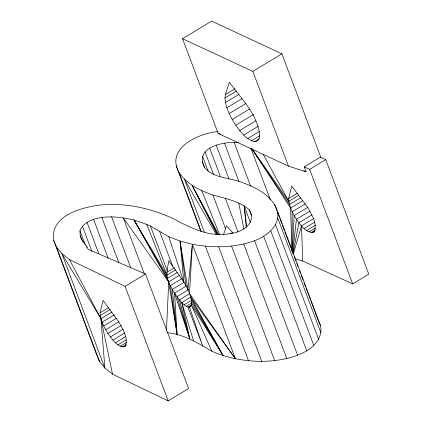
<?xml version="1.0" encoding="UTF-8"?>
<svg xmlns="http://www.w3.org/2000/svg" width="422" height="422" viewBox="0 0 422 422"><rect width="100%" height="100%" fill="white"/><g stroke="black" fill="none" stroke-linecap="round" stroke-linejoin="round"><path stroke-width="0.63" d="M167.639 332.726C184.008 334.435 198.023 343.075 211.839 351.22C227.495 358.209 244.644 361.227 261.73 361.385C277.233 361.068 293.095 358.584 306.752 350.84C315.35 345.702 322.856 336.35 320.53 325.768L277.476 211.227C272.327 195.143 255.526 187.178 240.74 181.956C228.539 177.609 213.152 178.126 204.385 167.254C194.289 146.708 224.789 141.096 238.768 142.71M166.468 330.51L168.721 281.885C165.324 275.002 167.592 267.601 168.921 260.538C175.747 271.541 184.92 281.237 189.504 293.506C190.718 297.568 192.87 302.389 190.675 306.472L189.51 307.2C185.026 307.242 182.183 302.774 179.419 299.836C175.183 294.287 171.184 288.463 168.721 281.885L134.043 220.015C120.782 217.008 106.808 215.151 93.584 219.382C87.887 221.434 82.037 224.689 79.953 230.755L80.212 235.729L81.831 240.039M292.483 251.443L294.145 215.605L292.177 211.807L289.439 204.522L288.611 198.572L291.771 186.123L307.543 207.239C311.473 214.36 317.719 223.38 314.132 231.689L312.813 232.517C303.814 232.01 298.66 222.299 294.145 215.605L307.923 207.26M277.476 211.227C280.435 225.781 266.625 236.22 254.561 240.735C234.701 247.914 212.946 248.12 192.363 244.259L189.504 293.506L235.413 358.795L192.363 244.259L180.046 241.062L168.789 236.684L150.459 226.076L146.777 224.425L134.043 220.015L167.571 278.341L177.483 272.338M192.363 244.259L187.932 289.756L180.046 241.062L183.839 282.165L168.789 236.684M292.752 252.72L296.408 219.313L310.117 211.011M224.968 98.031L225.422 94.549L229.362 82.221C238.572 95.066 250.051 106.66 256.201 121.452C258.227 127.112 260.77 133.415 258.744 139.429L257.061 141.264L254.561 141.729C246.095 139.65 240.704 131.859 235.734 125.271C230.465 117.036 225.628 107.969 224.968 98.031L236.7 90.925M293.037 253.485L298.887 222.79L311.853 214.935M100.088 312.765L103.047 300.438L118.624 321.669C122.496 328.817 128.694 337.753 125.281 346.082L123.999 346.879C116.504 346.657 111.994 338.84 107.884 333.501C104.023 327.208 100.367 320.298 100.088 312.765L108.48 307.68M313.878 218.39L301.482 225.902L293.274 254.192L291.465 249.291M223.602 234.432L226.429 225.707L232.97 232.928M295.294 258.871L302.764 261.054L352.697 283.911L368.796 274.163L325.742 159.621L320.367 157.121L304.236 166.896L306.071 171.78L288.453 166.136L218.163 133.447L182.552 38.697L211.607 21.1L281.896 53.789L320.926 157.622M182.552 38.697L252.841 71.392L281.896 53.789M225.422 94.549L234.922 88.794M225.469 102.541L238.878 94.417M226.894 107.821L241.98 98.685M229.172 113.587L245.936 103.432M232.174 119.51L249.497 109.018M235.734 125.271L253.617 114.441M239.654 130.551L255.859 120.739M243.716 135.056L258.243 126.257M247.703 138.537L259.435 131.432M251.385 140.806L259.767 135.731M254.561 141.729L259.593 138.685M304.236 166.896L309.648 169.37L325.742 159.621M53.536 240.028L56.448 246.917L61.828 253.532L69.466 259.62L125.123 286.359L145.543 273.994L188.592 388.53L168.172 400.9L112.516 374.161L104.878 368.074L99.502 361.459L96.591 354.564L53.536 240.028C50.345 215.763 80.934 207.577 99.407 205.139C124.733 202.375 150.306 208.02 173.263 218.665C190.306 227.838 209.265 237.37 229.151 233.772C240.946 232.844 257.457 223.581 249.27 209.718C239.105 201.104 225.422 198.504 212.915 195.011C200.054 190.565 186.957 184.208 179.086 172.635C165.25 148.027 198.82 133.236 218.221 131.511M166.759 272.38L174.486 267.701M230.676 233.667L232.902 232.316M288.611 198.572L297.383 193.26M100.272 315.498L110.316 309.41M134.043 220.015L166.912 275.133L175.726 269.79M252.414 149.399L288.775 201.32L298.697 195.307M112.516 374.161L100.953 318.694L61.828 253.532L104.878 368.074L100.953 318.694L112.094 311.942M300.501 197.823L289.439 204.522L252.003 148.913M102.108 322.229L114.357 314.812M186.144 286.1L174.555 293.121L177.098 334.556L168.721 281.885L179.73 275.218M291.95 250.742L290.589 208.067L302.769 200.687M103.691 325.974L116.504 318.214M181.871 278.62L170.309 285.625L177.098 334.556L172.281 289.418L184.403 282.075M305.449 203.768L292.177 211.807L292.182 250.71M105.642 329.782L119.036 321.669M107.884 333.501L121.309 325.373M110.332 336.999L123.245 329.176M188.655 289.561L177.034 296.597L189.831 338.966L181.792 302.611L191.213 296.903M112.896 340.132L124.733 332.958M189.541 293.707L179.419 299.836L189.831 338.966L174.555 293.121M115.47 342.78L125.914 336.455M304.098 228.524L314.796 222.046M117.96 344.848L126.252 339.826M184.061 304.811L191.725 300.169M306.636 230.565L315.635 225.116M120.27 346.251L126.938 342.216M186.144 306.351L191.657 303.012M308.994 231.942L315.171 228.196M122.311 346.937L126.22 344.568M191.841 304.821L187.954 307.179L202.787 346.256L189.51 307.2L191.182 306.187M311.077 232.601L315.566 229.879M123.999 346.879L126.247 345.518M312.813 232.517L314.495 231.493M218.163 133.447L220.637 134.238M145.543 273.994L88.14 249.333L86.521 246.221L82.691 240.962L80.212 235.729M303.687 170.673L306.071 171.78M235.413 358.795L190.67 297.035L223.101 355.604L191.393 305.022L211.839 351.22M168.721 281.885L123.324 217.942L144.155 273.366M251.955 148.924L290.589 208.067M191.635 302.906L223.101 355.604L191.393 300.211M216.301 234.6L184.467 179.25L204.369 232.211M262.996 153.967L288.775 201.32M217.346 234.885L192.105 185.337L218.67 234.563M69.466 259.62L100.953 318.694M192.105 185.337L217.884 234.843M317.618 318.874L320.53 325.768M201.711 190.66L219.704 234.854M146.777 224.425L166.912 275.133M309.648 169.37L352.697 283.911M252.841 71.392L288.453 166.136M274.569 204.338L276.879 210.494M277.808 212.957L279.427 217.267M279.892 218.501L281.975 224.04M282.434 225.274L284.518 230.818M284.982 232.047L290.769 247.445M294.239 256.681L295.864 260.991M296.787 263.455L297.943 266.535M299.335 270.228L300.49 273.308M301.419 275.772L303.038 280.081M303.961 282.545L305.581 286.854M306.045 288.084L308.129 293.628M308.593 294.862L310.676 300.401M311.141 301.635L317.386 318.262M277.808 218.127L320.862 332.668M250.858 148.027L270.249 199.617M269.189 197.723L269.653 198.952M275.55 224.773L318.599 339.314M270.782 230.913L313.836 345.449M234.178 142.399L250.615 186.118M263.697 236.299L306.752 350.84M224.504 143.2L238.857 181.381M249.27 209.718L251.354 215.262M246.211 227.453L244.196 205.82L250.441 222.447M254.561 240.735L297.615 355.277M216.228 145.099L228.956 178.97M209.655 148.027L220.305 176.354M243.726 244.048L286.781 358.589M225.285 198.234L237.971 231.994M205.055 151.867L213.616 174.65M202.592 156.472L208.146 171.253M202.365 161.668L204.681 167.824M212.915 195.011L225.422 228.302M231.609 246.11L274.664 360.652M218.675 246.844L261.73 361.385M179.086 172.635L201.31 231.752M176.174 165.74L200.714 231.019M205.424 246.216L248.474 360.757M159.738 231.715L172.682 266.155M150.459 226.076L167.212 270.644M111.54 216.681L130.751 267.796M101.866 217.483L118.761 262.437M125.123 286.359L168.172 400.9M93.584 219.382L108.169 258.18M87.016 222.31L98.822 253.717M82.417 226.15L91.906 251.396M86.521 246.221L86.985 247.45M79.953 230.755L85.276 244.918M82.691 240.962L83.155 242.196M56.448 246.917L99.502 361.459M181.792 302.611L193.513 340.612M238.789 203.177L243.942 229.373M180.046 241.062L186.023 285.926M244.196 205.82L246.659 226.714M301.482 225.902L302.764 261.054"/></g></svg>
